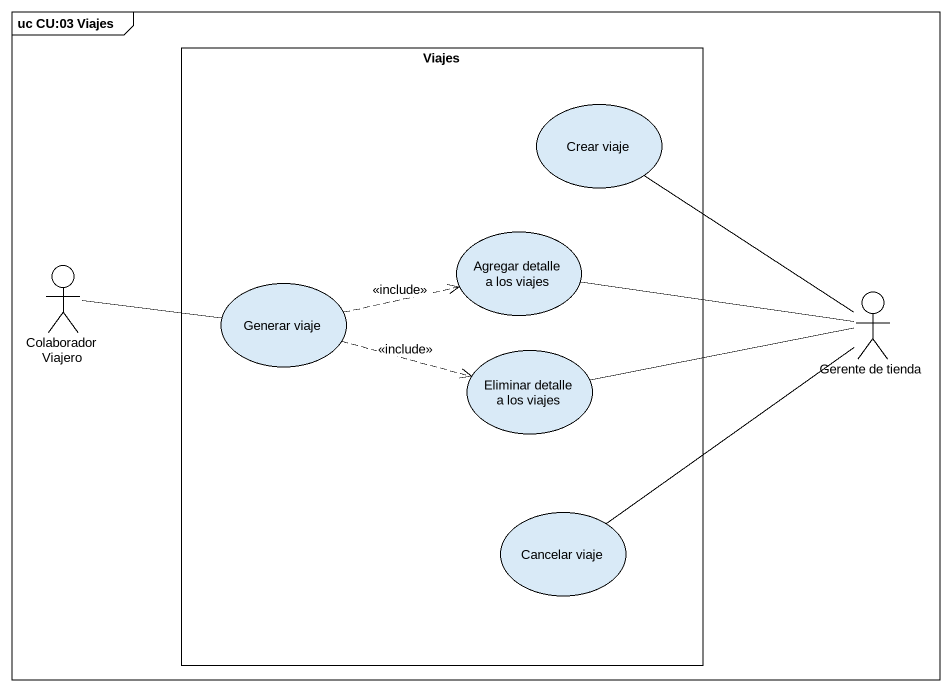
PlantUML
@startuml
mainframe uc CU:03 Viajes
rectangle Viajes {
  usecase "Crear viaje" as Crear_viaje
  usecase "Agregar detalle a los viajes" as Agregar_detalle_a_los_viajes
  usecase "Generar viaje" as Generar_viaje
  usecase "Eliminar detalle a los viajes" as Eliminar_detalle_a_los
  usecase "Cancelar viaje" as Cancelar_viaje
}
actor "Colaborador Viajero" as Colaborador_Viajero
actor "Gerente de tienda" as Gerente_de_tienda
Colaborador_Viajero -right- Generar_viaje
Generar_viaje .right.> Agregar_detalle_a_los_viajes : <<include>>
Generar_viaje .right.> Eliminar_detalle_a_los : <<include>>
Gerente_de_tienda -up- Crear_viaje
Gerente_de_tienda -left- Agregar_detalle_a_los_viajes
Gerente_de_tienda -left- Eliminar_detalle_a_los
Gerente_de_tienda -- Cancelar_viaje
@enduml
